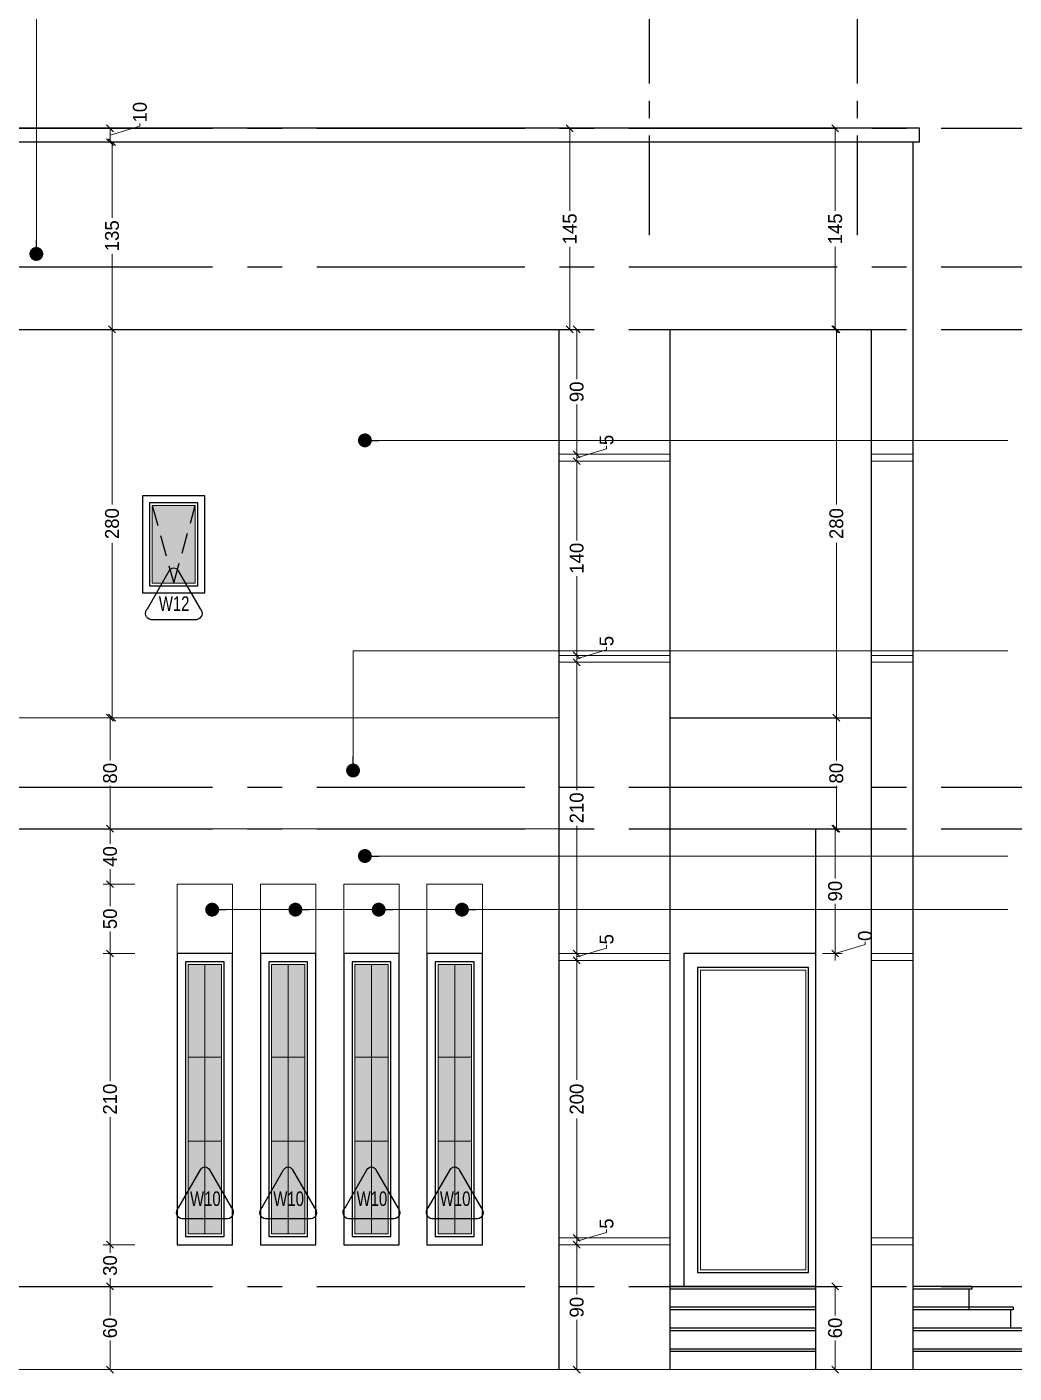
# Model space of a CAD drawing. Header units: centimetres. Extents: x 7997 to 116674, y 1017 to 13844.
# Drawn here: x 61559 to 62270, y 8886 to 9856 of the extents above; entities that cross this region are included whole.
import ezdxf

# ---------------------------------------------------------------- set-up
doc = ezdxf.new("R2010")
doc.units = ezdxf.units.CM
doc.header["$LTSCALE"] = 200
doc.header["$PDMODE"] = 2
doc.linetypes.add('A-106-Typical Floor Plan$0$HIDDEN', pattern=[0.375, 0.25, -0.125])
doc.linetypes.add('CENTER2', pattern=[1.125, 0.75, -0.125, 0.125, -0.125])
for name, color, linetype in [('AXIS', 9, 'CENTER2'), ('COL', 1, 'Continuous'), ('DIM', 11, 'Continuous'), ('STEP', 7, 'Continuous'), ('WIN', 6, 'Continuous')]:
    doc.layers.add(name, color=color, linetype=linetype)
for name, color, linetype, lineweight in [('HAT', 8, 'Continuous', 9), ('Level 10', 7, 'Continuous', 0), ('TEXT', 6, 'Continuous', 18), ('WALL', 3, 'Continuous', 25)]:
    doc.layers.add(name, color=color, linetype=linetype, lineweight=lineweight)
doc.styles.add('SWISS', font='swisscl.ttf')
doc.styles.add('T2', font='')
doc.styles.get('T2').set_extended_font_data('Elisia')
doc.dimstyles.new('NORMAL', dxfattribs={"dimtxt": 18, "dimasz": 5, "dimexe": 5, "dimexo": 5, "dimgap": 1, "dimtad": 0, "dimdec": 0, "dimdsep": 46, "dimtxsty": 'T2', "dimblk1": 'OBLIQUE', "dimblk2": 'OBLIQUE', "dimsah": 1, "dimcen": 0.09, "dimclrd": 4, "dimclre": 4, "dimclrt": 6, "dimadec": 0, "dimazin": 0, "dimtfac": 1, "dimtdec": 0, "dimtofl": 0, "dimtmove": 1, "dimatfit": 2, "dimldrblk": 'OPEN30', "dimfxl": 0, "dimtolj": 1, "dimtzin": 0, "dimlwd": 5, "dimlwe": 5, "dimarcsym": 0})
doc.dimstyles.new('NORMAL-1', dxfattribs={"dimtxt": 10, "dimasz": 5, "dimexe": 5, "dimexo": 5, "dimgap": 1, "dimtad": 0, "dimdec": 0, "dimdsep": 46, "dimtxsty": 'T2', "dimblk1": 'OBLIQUE', "dimblk2": 'OBLIQUE', "dimsah": 1, "dimcen": 0.09, "dimclrd": 4, "dimclre": 4, "dimclrt": 6, "dimadec": 0, "dimazin": 0, "dimtfac": 1, "dimtdec": 0, "dimtofl": 0, "dimtmove": 1, "dimatfit": 3, "dimldrblk": 'OPEN30', "dimfxl": 0, "dimtolj": 1, "dimtzin": 0, "dimlwd": 5, "dimlwe": 5, "dimarcsym": 0})

# ---------------------------------------------------------------- blocks, each defined once
blk = doc.blocks.new('_OBLIQUE')
at = {"color": 0, "linetype": 'ByBlock'}
blk.add_line((-0.5, -0.5), (0.5, 0.5), dxfattribs=at)
blk = doc.blocks.new('DOT')
at = {"color": 0, "linetype": 'ByBlock'}
blk.add_line((-0.5, 0), (-1, 0), dxfattribs=at)
at = {"color": 0, "linetype": 'ByBlock', "const_width": 0.5}
blk.add_lwpolyline([(-0.25, 0, 1), (0.25, 0, 1)], format="xyb", close=True, dxfattribs=at)
blk = doc.blocks.new('*D896')
at = {"layer": 'Defpoints', "color": 0, "ltscale": 150, "transparency": 16777216}
for p in [(62126.9, 8948.17), (62141.06, 8948.17), (62126.9, 8888.17)]:
    blk.add_point(p, dxfattribs=at)
at = {"layer": 'DIM', "color": 4, "lineweight": 5, "ltscale": 150, "transparency": 16777216}
for p, q in [((62131.9, 8948.17), (62146.06, 8948.17)), ((62141.06, 8948.17), (62141.06, 8927.26)), ((62141.06, 8888.17), (62141.06, 8909.07)), ((62131.9, 8888.17), (62146.06, 8888.17))]:
    blk.add_line(p, q, dxfattribs=at)
at = {"layer": 'DIM', "color": 4, "lineweight": 5, "ltscale": 150, "transparency": 16777216, "xscale": 5, "yscale": 5, "zscale": 5}
for p, rotation in [((62141.06, 8948.17), 90), ((62141.06, 8888.17), 270)]:
    blk.add_blockref('_OBLIQUE', p, dxfattribs=dict(at, rotation=rotation))
at = {"layer": 'DIM', "color": 6, "ltscale": 150, "transparency": 16777216, "insert": (62141.06, 8918.17), "char_height": 10, "attachment_point": 5, "rotation": 90, "style": 'T2'}
blk.add_mtext('\\A1;60', dxfattribs=at)
blk = doc.blocks.new('_Open30')
at = {"color": 0, "linetype": 'ByBlock', "lineweight": -2}
for p, q in [((-1, 0.27), (0, 0)), ((0, 0), (-1, -0.27)), ((0, 0), (-1, 0))]:
    blk.add_line(p, q, dxfattribs=at)
blk = doc.blocks.new('*D897')
at = {"layer": 'Defpoints', "color": 0, "ltscale": 150, "transparency": 16777216}
for p in [(62126.9, 9188.17), (62126.9, 9188.17), (62141.06, 9188.17)]:
    blk.add_point(p, dxfattribs=at)
at = {"layer": 'DIM', "color": 4, "lineweight": 5, "ltscale": 150, "transparency": 16777216}
for p, q in [((62141.06, 9188.17), (62162.56, 9194.62)), ((62141.06, 9188.17), (62141.06, 9193.17)), ((62162.56, 9194.62), (62162.56, 9196.62)), ((62131.9, 9188.17), (62146.06, 9188.17)), ((62131.9, 9188.17), (62146.06, 9188.17)), ((62141.06, 9188.17), (62141.06, 9183.17))]:
    blk.add_line(p, q, dxfattribs=at)
at = {"layer": 'DIM', "color": 4, "lineweight": 5, "ltscale": 150, "transparency": 16777216, "xscale": 5, "yscale": 5, "zscale": 5}
for rotation in [90, 270]:
    blk.add_blockref('_OBLIQUE', (62141.06, 9188.17), dxfattribs=dict(at, rotation=rotation))
at = {"layer": 'DIM', "color": 6, "ltscale": 150, "transparency": 16777216, "insert": (62162.56, 9200.95), "char_height": 10, "attachment_point": 5, "rotation": 90, "style": 'T2'}
blk.add_mtext('\\A1;0', dxfattribs=at)
blk = doc.blocks.new('*D898')
at = {"layer": 'Defpoints', "color": 0, "ltscale": 150, "transparency": 16777216}
for p in [(62126.9, 9278.17), (62141.06, 9278.17), (62126.9, 9188.17)]:
    blk.add_point(p, dxfattribs=at)
at = {"layer": 'DIM', "color": 4, "lineweight": 5, "ltscale": 150, "transparency": 16777216}
for p, q in [((62131.9, 9278.17), (62146.06, 9278.17)), ((62141.06, 9278.17), (62141.06, 9242.26)), ((62141.06, 9188.17), (62141.06, 9224.07)), ((62131.9, 9188.17), (62146.06, 9188.17))]:
    blk.add_line(p, q, dxfattribs=at)
at = {"layer": 'DIM', "color": 4, "lineweight": 5, "ltscale": 150, "transparency": 16777216, "xscale": 5, "yscale": 5, "zscale": 5}
for p, rotation in [((62141.06, 9278.17), 90), ((62141.06, 9188.17), 270)]:
    blk.add_blockref('_OBLIQUE', p, dxfattribs=dict(at, rotation=rotation))
at = {"layer": 'DIM', "color": 6, "ltscale": 150, "transparency": 16777216, "insert": (62141.06, 9233.17), "char_height": 10, "attachment_point": 5, "rotation": 90, "style": 'T2'}
blk.add_mtext('\\A1;90', dxfattribs=at)
blk = doc.blocks.new('*D899')
at = {"layer": 'Defpoints', "color": 0, "ltscale": 150, "transparency": 16777216}
for p in [(62141.92, 9358.17), (62141.92, 9358.17), (62126.9, 9278.17)]:
    blk.add_point(p, dxfattribs=at)
at = {"layer": 'DIM', "color": 4, "lineweight": 5, "ltscale": 150, "transparency": 16777216}
for p, q in [((62141.92, 9358.17), (62141.92, 9327.26)), ((62141.92, 9278.17), (62141.92, 9309.07)), ((62131.9, 9278.17), (62146.92, 9278.17))]:
    blk.add_line(p, q, dxfattribs=at)
at = {"layer": 'DIM', "color": 4, "lineweight": 5, "ltscale": 150, "transparency": 16777216, "xscale": 5, "yscale": 5, "zscale": 5}
for p, rotation in [((62141.92, 9358.17), 90), ((62141.92, 9278.17), 270)]:
    blk.add_blockref('_OBLIQUE', p, dxfattribs=dict(at, rotation=rotation))
at = {"layer": 'DIM', "color": 6, "ltscale": 150, "transparency": 16777216, "insert": (62141.92, 9318.17), "char_height": 10, "attachment_point": 5, "rotation": 90, "style": 'T2'}
blk.add_mtext('\\A1;80', dxfattribs=at)
blk = doc.blocks.new('*D900')
at = {"layer": 'Defpoints', "color": 0, "ltscale": 150, "transparency": 16777216}
for p in [(62141.92, 9638.17), (62141.92, 9638.17), (62141.92, 9358.17)]:
    blk.add_point(p, dxfattribs=at)
at = {"layer": 'DIM', "color": 4, "lineweight": 5, "ltscale": 150, "transparency": 16777216}
for p, q in [((62141.92, 9638.17), (62141.92, 9512.03)), ((62141.92, 9358.17), (62141.92, 9484.31))]:
    blk.add_line(p, q, dxfattribs=at)
at = {"layer": 'DIM', "color": 4, "lineweight": 5, "ltscale": 150, "transparency": 16777216, "xscale": 5, "yscale": 5, "zscale": 5}
for p, rotation in [((62141.92, 9638.17), 90), ((62141.92, 9358.17), 270)]:
    blk.add_blockref('_OBLIQUE', p, dxfattribs=dict(at, rotation=rotation))
at = {"layer": 'DIM', "color": 6, "ltscale": 150, "transparency": 16777216, "insert": (62141.92, 9498.17), "char_height": 10, "attachment_point": 5, "rotation": 90, "style": 'T2'}
blk.add_mtext('\\A1;280', dxfattribs=at)
blk = doc.blocks.new('*D901')
at = {"layer": 'Defpoints', "color": 0, "ltscale": 150, "transparency": 16777216}
for p in [(62141.06, 9783.17), (62141.06, 9783.17), (62141.92, 9638.17)]:
    blk.add_point(p, dxfattribs=at)
at = {"layer": 'DIM', "color": 4, "lineweight": 5, "ltscale": 150, "transparency": 16777216}
for p, q in [((62141.06, 9783.17), (62141.06, 9723.57)), ((62141.06, 9638.17), (62141.06, 9697.76)), ((62136.92, 9638.17), (62136.06, 9638.17))]:
    blk.add_line(p, q, dxfattribs=at)
at = {"layer": 'DIM', "color": 4, "lineweight": 5, "ltscale": 150, "transparency": 16777216, "xscale": 5, "yscale": 5, "zscale": 5}
for p, rotation in [((62141.06, 9783.17), 90), ((62141.06, 9638.17), 270)]:
    blk.add_blockref('_OBLIQUE', p, dxfattribs=dict(at, rotation=rotation))
at = {"layer": 'DIM', "color": 6, "ltscale": 150, "transparency": 16777216, "insert": (62141.06, 9710.67), "char_height": 10, "attachment_point": 5, "rotation": 90, "style": 'T2'}
blk.add_mtext('\\A1;145', dxfattribs=at)
blk = doc.blocks.new('*D902')
at = {"layer": 'Defpoints', "color": 0, "ltscale": 150, "transparency": 16777216}
for p in [(61618.57, 8948.17), (61641.43, 8948.17), (61641.43, 8888.17)]:
    blk.add_point(p, dxfattribs=at)
at = {"layer": 'DIM', "color": 4, "lineweight": 5, "ltscale": 150, "transparency": 16777216}
for p, q in [((61636.43, 8948.17), (61613.57, 8948.17)), ((61618.57, 8948.17), (61618.57, 8927.26)), ((61618.57, 8888.17), (61618.57, 8909.07)), ((61636.43, 8888.17), (61613.57, 8888.17))]:
    blk.add_line(p, q, dxfattribs=at)
at = {"layer": 'DIM', "color": 4, "lineweight": 5, "ltscale": 150, "transparency": 16777216, "xscale": 5, "yscale": 5, "zscale": 5}
for p, rotation in [((61618.57, 8948.17), 90), ((61618.57, 8888.17), 270)]:
    blk.add_blockref('_OBLIQUE', p, dxfattribs=dict(at, rotation=rotation))
at = {"layer": 'DIM', "color": 6, "ltscale": 150, "transparency": 16777216, "insert": (61618.57, 8918.17), "char_height": 10, "attachment_point": 5, "rotation": 90, "style": 'T2'}
blk.add_mtext('\\A1;60', dxfattribs=at)
blk = doc.blocks.new('*D903')
at = {"layer": 'Defpoints', "color": 0, "ltscale": 150, "transparency": 16777216}
for p in [(61618.57, 8978.17), (61641.43, 8978.17), (61641.43, 8948.17)]:
    blk.add_point(p, dxfattribs=at)
at = {"layer": 'DIM', "color": 4, "lineweight": 5, "ltscale": 150, "transparency": 16777216}
for p, q in [((61636.43, 8978.17), (61613.57, 8978.17)), ((61618.57, 8978.17), (61618.57, 8972.26)), ((61618.57, 8948.17), (61618.57, 8954.07)), ((61636.43, 8948.17), (61613.57, 8948.17))]:
    blk.add_line(p, q, dxfattribs=at)
at = {"layer": 'DIM', "color": 4, "lineweight": 5, "ltscale": 150, "transparency": 16777216, "xscale": 5, "yscale": 5, "zscale": 5}
for p, rotation in [((61618.57, 8978.17), 90), ((61618.57, 8948.17), 270)]:
    blk.add_blockref('_OBLIQUE', p, dxfattribs=dict(at, rotation=rotation))
at = {"layer": 'DIM', "color": 6, "ltscale": 150, "transparency": 16777216, "insert": (61618.57, 8963.17), "char_height": 10, "attachment_point": 5, "rotation": 90, "style": 'T2'}
blk.add_mtext('\\A1;30', dxfattribs=at)
blk = doc.blocks.new('*D904')
at = {"layer": 'Defpoints', "color": 0, "ltscale": 150, "transparency": 16777216}
for p in [(61618.57, 9188.17), (61641.43, 9188.17), (61641.43, 8978.17)]:
    blk.add_point(p, dxfattribs=at)
at = {"layer": 'DIM', "color": 4, "lineweight": 5, "ltscale": 150, "transparency": 16777216}
for p, q in [((61636.43, 9188.17), (61613.57, 9188.17)), ((61618.57, 9188.17), (61618.57, 9096.07)), ((61618.57, 8978.17), (61618.57, 9070.26)), ((61636.43, 8978.17), (61613.57, 8978.17))]:
    blk.add_line(p, q, dxfattribs=at)
at = {"layer": 'DIM', "color": 4, "lineweight": 5, "ltscale": 150, "transparency": 16777216, "xscale": 5, "yscale": 5, "zscale": 5}
for p, rotation in [((61618.57, 9188.17), 90), ((61618.57, 8978.17), 270)]:
    blk.add_blockref('_OBLIQUE', p, dxfattribs=dict(at, rotation=rotation))
at = {"layer": 'DIM', "color": 6, "ltscale": 150, "transparency": 16777216, "insert": (61618.57, 9083.17), "char_height": 10, "attachment_point": 5, "rotation": 90, "style": 'T2'}
blk.add_mtext('\\A1;210', dxfattribs=at)
blk = doc.blocks.new('*D905')
at = {"layer": 'Defpoints', "color": 0, "ltscale": 150, "transparency": 16777216}
for p in [(61618.57, 9238.17), (61641.43, 9238.17), (61641.43, 9188.17)]:
    blk.add_point(p, dxfattribs=at)
at = {"layer": 'DIM', "color": 4, "lineweight": 5, "ltscale": 150, "transparency": 16777216}
for p, q in [((61636.43, 9238.17), (61613.57, 9238.17)), ((61618.57, 9238.17), (61618.57, 9222.26)), ((61618.57, 9188.17), (61618.57, 9204.07)), ((61636.43, 9188.17), (61613.57, 9188.17))]:
    blk.add_line(p, q, dxfattribs=at)
at = {"layer": 'DIM', "color": 4, "lineweight": 5, "ltscale": 150, "transparency": 16777216, "xscale": 5, "yscale": 5, "zscale": 5}
for p, rotation in [((61618.57, 9238.17), 90), ((61618.57, 9188.17), 270)]:
    blk.add_blockref('_OBLIQUE', p, dxfattribs=dict(at, rotation=rotation))
at = {"layer": 'DIM', "color": 6, "ltscale": 150, "transparency": 16777216, "insert": (61618.57, 9213.17), "char_height": 10, "attachment_point": 5, "rotation": 90, "style": 'T2'}
blk.add_mtext('\\A1;50', dxfattribs=at)
blk = doc.blocks.new('*D906')
at = {"layer": 'Defpoints', "color": 0, "ltscale": 150, "transparency": 16777216}
for p in [(61618.57, 9278.17), (61618.57, 9278.17), (61641.43, 9238.17)]:
    blk.add_point(p, dxfattribs=at)
at = {"layer": 'DIM', "color": 4, "lineweight": 5, "ltscale": 150, "transparency": 16777216}
for p, q in [((61618.57, 9278.17), (61618.57, 9267.26)), ((61618.57, 9238.17), (61618.57, 9249.07)), ((61636.43, 9238.17), (61613.57, 9238.17))]:
    blk.add_line(p, q, dxfattribs=at)
at = {"layer": 'DIM', "color": 4, "lineweight": 5, "ltscale": 150, "transparency": 16777216, "xscale": 5, "yscale": 5, "zscale": 5}
for p, rotation in [((61618.57, 9278.17), 90), ((61618.57, 9238.17), 270)]:
    blk.add_blockref('_OBLIQUE', p, dxfattribs=dict(at, rotation=rotation))
at = {"layer": 'DIM', "color": 6, "ltscale": 150, "transparency": 16777216, "insert": (61618.57, 9258.17), "char_height": 10, "attachment_point": 5, "rotation": 90, "style": 'T2'}
blk.add_mtext('\\A1;40', dxfattribs=at)
blk = doc.blocks.new('*D907')
at = {"layer": 'Defpoints', "color": 0, "ltscale": 150, "transparency": 16777216}
for p in [(61618.57, 9358.17), (61620, 9358.17), (61618.57, 9278.17)]:
    blk.add_point(p, dxfattribs=at)
at = {"layer": 'DIM', "color": 4, "lineweight": 5, "ltscale": 150, "transparency": 16777216}
for p, q in [((61615, 9358.17), (61613.57, 9358.17)), ((61618.57, 9358.17), (61618.57, 9327.26)), ((61618.57, 9278.17), (61618.57, 9309.07))]:
    blk.add_line(p, q, dxfattribs=at)
at = {"layer": 'DIM', "color": 4, "lineweight": 5, "ltscale": 150, "transparency": 16777216, "xscale": 5, "yscale": 5, "zscale": 5}
for p, rotation in [((61618.57, 9358.17), 90), ((61618.57, 9278.17), 270)]:
    blk.add_blockref('_OBLIQUE', p, dxfattribs=dict(at, rotation=rotation))
at = {"layer": 'DIM', "color": 6, "ltscale": 150, "transparency": 16777216, "insert": (61618.57, 9318.17), "char_height": 10, "attachment_point": 5, "rotation": 90, "style": 'T2'}
blk.add_mtext('\\A1;80', dxfattribs=at)
blk = doc.blocks.new('*D908')
at = {"layer": 'Defpoints', "color": 0, "ltscale": 150, "transparency": 16777216}
for p in [(61620, 9638.17), (61620, 9638.17), (61620, 9358.17)]:
    blk.add_point(p, dxfattribs=at)
at = {"layer": 'DIM', "color": 4, "lineweight": 5, "ltscale": 150, "transparency": 16777216}
for p, q in [((61620, 9638.17), (61620, 9512.03)), ((61620, 9358.17), (61620, 9484.31))]:
    blk.add_line(p, q, dxfattribs=at)
at = {"layer": 'DIM', "color": 4, "lineweight": 5, "ltscale": 150, "transparency": 16777216, "xscale": 5, "yscale": 5, "zscale": 5}
for p, rotation in [((61620, 9638.17), 90), ((61620, 9358.17), 270)]:
    blk.add_blockref('_OBLIQUE', p, dxfattribs=dict(at, rotation=rotation))
at = {"layer": 'DIM', "color": 6, "ltscale": 150, "transparency": 16777216, "insert": (61620, 9498.17), "char_height": 10, "attachment_point": 5, "rotation": 90, "style": 'T2'}
blk.add_mtext('\\A1;280', dxfattribs=at)
blk = doc.blocks.new('*D909')
at = {"layer": 'Defpoints', "color": 0, "ltscale": 150, "transparency": 16777216}
for p in [(61618.57, 9773.17), (61620, 9773.17), (61620, 9638.17)]:
    blk.add_point(p, dxfattribs=at)
at = {"layer": 'DIM', "color": 4, "lineweight": 5, "ltscale": 150, "transparency": 16777216}
for p, q in [((61620, 9773.17), (61620, 9718.57)), ((61623.57, 9773.17), (61625, 9773.17)), ((61620, 9638.17), (61620, 9692.76))]:
    blk.add_line(p, q, dxfattribs=at)
at = {"layer": 'DIM', "color": 4, "lineweight": 5, "ltscale": 150, "transparency": 16777216, "xscale": 5, "yscale": 5, "zscale": 5}
for p, rotation in [((61620, 9773.17), 90), ((61620, 9638.17), 270)]:
    blk.add_blockref('_OBLIQUE', p, dxfattribs=dict(at, rotation=rotation))
at = {"layer": 'DIM', "color": 6, "ltscale": 150, "transparency": 16777216, "insert": (61620, 9705.67), "char_height": 10, "attachment_point": 5, "rotation": 90, "style": 'T2'}
blk.add_mtext('\\A1;135', dxfattribs=at)
blk = doc.blocks.new('*D910')
at = {"layer": 'Defpoints', "color": 0, "ltscale": 150, "transparency": 16777216}
for p in [(61618.57, 9783.17), (61618.57, 9783.17), (61618.57, 9773.17)]:
    blk.add_point(p, dxfattribs=at)
at = {"layer": 'DIM', "color": 4, "lineweight": 5, "ltscale": 150, "transparency": 16777216}
for p, q in [((61618.57, 9778.17), (61640.07, 9784.62)), ((61640.07, 9784.62), (61640.07, 9786.62)), ((61618.57, 9773.17), (61618.57, 9783.17))]:
    blk.add_line(p, q, dxfattribs=at)
at = {"layer": 'DIM', "color": 4, "lineweight": 5, "ltscale": 150, "transparency": 16777216, "xscale": 5, "yscale": 5, "zscale": 5}
for p, rotation in [((61618.57, 9783.17), 90), ((61618.57, 9773.17), 270)]:
    blk.add_blockref('_OBLIQUE', p, dxfattribs=dict(at, rotation=rotation))
at = {"layer": 'DIM', "color": 6, "ltscale": 150, "transparency": 16777216, "insert": (61640.07, 9794.76), "char_height": 10, "attachment_point": 5, "rotation": 90, "style": 'T2'}
blk.add_mtext('\\A1;10', dxfattribs=at)
blk = doc.blocks.new('*D915')
at = {"layer": 'Defpoints', "color": 0, "ltscale": 150, "transparency": 16777216}
for p in [(61941.9, 8978.17), (61954.82, 8978.17), (61941.9, 8888.17)]:
    blk.add_point(p, dxfattribs=at)
at = {"layer": 'DIM', "color": 4, "lineweight": 5, "ltscale": 150, "transparency": 16777216}
for p, q in [((61946.9, 8978.17), (61959.82, 8978.17)), ((61954.82, 8978.17), (61954.82, 8942.26)), ((61954.82, 8888.17), (61954.82, 8924.07)), ((61946.9, 8888.17), (61959.82, 8888.17))]:
    blk.add_line(p, q, dxfattribs=at)
at = {"layer": 'DIM', "color": 4, "lineweight": 5, "ltscale": 150, "transparency": 16777216, "xscale": 5, "yscale": 5, "zscale": 5}
for p, rotation in [((61954.82, 8978.17), 90), ((61954.82, 8888.17), 270)]:
    blk.add_blockref('_OBLIQUE', p, dxfattribs=dict(at, rotation=rotation))
at = {"layer": 'DIM', "color": 6, "ltscale": 150, "transparency": 16777216, "insert": (61954.82, 8933.17), "char_height": 10, "attachment_point": 5, "rotation": 90, "style": 'T2'}
blk.add_mtext('\\A1;90', dxfattribs=at)
blk = doc.blocks.new('*D916')
at = {"layer": 'Defpoints', "color": 0, "ltscale": 150, "transparency": 16777216}
for p in [(61941.9, 8983.17), (61941.9, 8978.17), (61954.82, 8983.17)]:
    blk.add_point(p, dxfattribs=at)
at = {"layer": 'DIM', "color": 4, "lineweight": 5, "ltscale": 150, "transparency": 16777216}
for p, q in [((61976.32, 8987.12), (61976.32, 8989.12)), ((61946.9, 8983.17), (61959.82, 8983.17)), ((61946.9, 8978.17), (61959.82, 8978.17)), ((61954.82, 8980.67), (61976.32, 8987.12)), ((61954.82, 8978.17), (61954.82, 8983.17))]:
    blk.add_line(p, q, dxfattribs=at)
at = {"layer": 'DIM', "color": 4, "lineweight": 5, "ltscale": 150, "transparency": 16777216, "xscale": 5, "yscale": 5, "zscale": 5}
for p, rotation in [((61954.82, 8983.17), 90), ((61954.82, 8978.17), 270)]:
    blk.add_blockref('_OBLIQUE', p, dxfattribs=dict(at, rotation=rotation))
at = {"layer": 'DIM', "color": 6, "ltscale": 150, "transparency": 16777216, "insert": (61976.32, 8993.45), "char_height": 10, "attachment_point": 5, "rotation": 90, "style": 'T2'}
blk.add_mtext('\\A1;5', dxfattribs=at)
blk = doc.blocks.new('*D917')
at = {"layer": 'Defpoints', "color": 0, "ltscale": 150, "transparency": 16777216}
for p in [(61941.9, 9183.17), (61954.82, 9183.17), (61941.9, 8983.17)]:
    blk.add_point(p, dxfattribs=at)
at = {"layer": 'DIM', "color": 4, "lineweight": 5, "ltscale": 150, "transparency": 16777216}
for p, q in [((61946.9, 9183.17), (61959.82, 9183.17)), ((61954.82, 9183.17), (61954.82, 9097.03)), ((61954.82, 8983.17), (61954.82, 9069.31)), ((61946.9, 8983.17), (61959.82, 8983.17))]:
    blk.add_line(p, q, dxfattribs=at)
at = {"layer": 'DIM', "color": 4, "lineweight": 5, "ltscale": 150, "transparency": 16777216, "xscale": 5, "yscale": 5, "zscale": 5}
for p, rotation in [((61954.82, 9183.17), 90), ((61954.82, 8983.17), 270)]:
    blk.add_blockref('_OBLIQUE', p, dxfattribs=dict(at, rotation=rotation))
at = {"layer": 'DIM', "color": 6, "ltscale": 150, "transparency": 16777216, "insert": (61954.82, 9083.17), "char_height": 10, "attachment_point": 5, "rotation": 90, "style": 'T2'}
blk.add_mtext('\\A1;200', dxfattribs=at)
blk = doc.blocks.new('*D918')
at = {"layer": 'Defpoints', "color": 0, "ltscale": 150, "transparency": 16777216}
for p in [(61941.9, 9188.17), (61941.9, 9183.17), (61954.82, 9188.17)]:
    blk.add_point(p, dxfattribs=at)
at = {"layer": 'DIM', "color": 4, "lineweight": 5, "ltscale": 150, "transparency": 16777216}
for p, q in [((61954.82, 9185.67), (61976.32, 9192.12)), ((61976.32, 9192.12), (61976.32, 9194.12)), ((61946.9, 9188.17), (61959.82, 9188.17)), ((61946.9, 9183.17), (61959.82, 9183.17)), ((61954.82, 9183.17), (61954.82, 9188.17))]:
    blk.add_line(p, q, dxfattribs=at)
at = {"layer": 'DIM', "color": 4, "lineweight": 5, "ltscale": 150, "transparency": 16777216, "xscale": 5, "yscale": 5, "zscale": 5}
for p, rotation in [((61954.82, 9188.17), 90), ((61954.82, 9183.17), 270)]:
    blk.add_blockref('_OBLIQUE', p, dxfattribs=dict(at, rotation=rotation))
at = {"layer": 'DIM', "color": 6, "ltscale": 150, "transparency": 16777216, "insert": (61976.32, 9198.45), "char_height": 10, "attachment_point": 5, "rotation": 90, "style": 'T2'}
blk.add_mtext('\\A1;5', dxfattribs=at)
blk = doc.blocks.new('*D919')
at = {"layer": 'Defpoints', "color": 0, "ltscale": 150, "transparency": 16777216}
for p in [(61941.9, 9398.17), (61954.82, 9398.17), (61941.9, 9188.17)]:
    blk.add_point(p, dxfattribs=at)
at = {"layer": 'DIM', "color": 4, "lineweight": 5, "ltscale": 150, "transparency": 16777216}
for p, q in [((61946.9, 9398.17), (61959.82, 9398.17)), ((61954.82, 9398.17), (61954.82, 9306.07)), ((61954.82, 9188.17), (61954.82, 9280.26)), ((61946.9, 9188.17), (61959.82, 9188.17))]:
    blk.add_line(p, q, dxfattribs=at)
at = {"layer": 'DIM', "color": 4, "lineweight": 5, "ltscale": 150, "transparency": 16777216, "xscale": 5, "yscale": 5, "zscale": 5}
for p, rotation in [((61954.82, 9398.17), 90), ((61954.82, 9188.17), 270)]:
    blk.add_blockref('_OBLIQUE', p, dxfattribs=dict(at, rotation=rotation))
at = {"layer": 'DIM', "color": 6, "ltscale": 150, "transparency": 16777216, "insert": (61954.82, 9293.17), "char_height": 10, "attachment_point": 5, "rotation": 90, "style": 'T2'}
blk.add_mtext('\\A1;210', dxfattribs=at)
blk = doc.blocks.new('*D920')
at = {"layer": 'Defpoints', "color": 0, "ltscale": 150, "transparency": 16777216}
for p in [(61941.9, 9403.17), (61941.9, 9398.17), (61954.82, 9403.17)]:
    blk.add_point(p, dxfattribs=at)
at = {"layer": 'DIM', "color": 4, "lineweight": 5, "ltscale": 150, "transparency": 16777216}
for p, q in [((61954.82, 9400.67), (61976.32, 9407.12)), ((61976.32, 9407.12), (61976.32, 9409.12)), ((61946.9, 9403.17), (61959.82, 9403.17)), ((61946.9, 9398.17), (61959.82, 9398.17)), ((61954.82, 9398.17), (61954.82, 9403.17))]:
    blk.add_line(p, q, dxfattribs=at)
at = {"layer": 'DIM', "color": 4, "lineweight": 5, "ltscale": 150, "transparency": 16777216, "xscale": 5, "yscale": 5, "zscale": 5}
for p, rotation in [((61954.82, 9403.17), 90), ((61954.82, 9398.17), 270)]:
    blk.add_blockref('_OBLIQUE', p, dxfattribs=dict(at, rotation=rotation))
at = {"layer": 'DIM', "color": 6, "ltscale": 150, "transparency": 16777216, "insert": (61976.32, 9413.45), "char_height": 10, "attachment_point": 5, "rotation": 90, "style": 'T2'}
blk.add_mtext('\\A1;5', dxfattribs=at)
blk = doc.blocks.new('*D921')
at = {"layer": 'Defpoints', "color": 0, "ltscale": 150, "transparency": 16777216}
for p in [(61941.9, 9543.17), (61954.82, 9543.17), (61941.9, 9403.17)]:
    blk.add_point(p, dxfattribs=at)
at = {"layer": 'DIM', "color": 4, "lineweight": 5, "ltscale": 150, "transparency": 16777216}
for p, q in [((61946.9, 9543.17), (61959.82, 9543.17)), ((61954.82, 9543.17), (61954.82, 9486.07)), ((61954.82, 9403.17), (61954.82, 9460.26)), ((61946.9, 9403.17), (61959.82, 9403.17))]:
    blk.add_line(p, q, dxfattribs=at)
at = {"layer": 'DIM', "color": 4, "lineweight": 5, "ltscale": 150, "transparency": 16777216, "xscale": 5, "yscale": 5, "zscale": 5}
for p, rotation in [((61954.82, 9543.17), 90), ((61954.82, 9403.17), 270)]:
    blk.add_blockref('_OBLIQUE', p, dxfattribs=dict(at, rotation=rotation))
at = {"layer": 'DIM', "color": 6, "ltscale": 150, "transparency": 16777216, "insert": (61954.82, 9473.17), "char_height": 10, "attachment_point": 5, "rotation": 90, "style": 'T2'}
blk.add_mtext('\\A1;140', dxfattribs=at)
blk = doc.blocks.new('*D922')
at = {"layer": 'Defpoints', "color": 0, "ltscale": 150, "transparency": 16777216}
for p in [(61941.9, 9548.17), (61941.9, 9543.17), (61954.82, 9548.17)]:
    blk.add_point(p, dxfattribs=at)
at = {"layer": 'DIM', "color": 4, "lineweight": 5, "ltscale": 150, "transparency": 16777216}
for p, q in [((61954.82, 9545.67), (61976.32, 9552.12)), ((61976.32, 9552.12), (61976.32, 9554.12)), ((61946.9, 9548.17), (61959.82, 9548.17)), ((61946.9, 9543.17), (61959.82, 9543.17)), ((61954.82, 9543.17), (61954.82, 9548.17))]:
    blk.add_line(p, q, dxfattribs=at)
at = {"layer": 'DIM', "color": 4, "lineweight": 5, "ltscale": 150, "transparency": 16777216, "xscale": 5, "yscale": 5, "zscale": 5}
for p, rotation in [((61954.82, 9548.17), 90), ((61954.82, 9543.17), 270)]:
    blk.add_blockref('_OBLIQUE', p, dxfattribs=dict(at, rotation=rotation))
at = {"layer": 'DIM', "color": 6, "ltscale": 150, "transparency": 16777216, "insert": (61976.32, 9558.45), "char_height": 10, "attachment_point": 5, "rotation": 90, "style": 'T2'}
blk.add_mtext('\\A1;5', dxfattribs=at)
blk = doc.blocks.new('*D923')
at = {"layer": 'Defpoints', "color": 0, "ltscale": 150, "transparency": 16777216}
for p in [(61941.9, 9638.17), (61954.82, 9638.17), (61941.9, 9548.17)]:
    blk.add_point(p, dxfattribs=at)
at = {"layer": 'DIM', "color": 4, "lineweight": 5, "ltscale": 150, "transparency": 16777216}
for p, q in [((61946.9, 9638.17), (61959.82, 9638.17)), ((61954.82, 9638.17), (61954.82, 9602.26)), ((61954.82, 9548.17), (61954.82, 9584.07)), ((61946.9, 9548.17), (61959.82, 9548.17))]:
    blk.add_line(p, q, dxfattribs=at)
at = {"layer": 'DIM', "color": 4, "lineweight": 5, "ltscale": 150, "transparency": 16777216, "xscale": 5, "yscale": 5, "zscale": 5}
for p, rotation in [((61954.82, 9638.17), 90), ((61954.82, 9548.17), 270)]:
    blk.add_blockref('_OBLIQUE', p, dxfattribs=dict(at, rotation=rotation))
at = {"layer": 'DIM', "color": 6, "ltscale": 150, "transparency": 16777216, "insert": (61954.82, 9593.17), "char_height": 10, "attachment_point": 5, "rotation": 90, "style": 'T2'}
blk.add_mtext('\\A1;90', dxfattribs=at)
blk = doc.blocks.new('*D924')
at = {"layer": 'Defpoints', "color": 0, "ltscale": 150, "transparency": 16777216}
for p in [(61949.82, 9783.17), (61949.82, 9783.17), (61941.9, 9638.17)]:
    blk.add_point(p, dxfattribs=at)
at = {"layer": 'DIM', "color": 4, "lineweight": 5, "ltscale": 150, "transparency": 16777216}
for p, q in [((61949.82, 9783.17), (61949.82, 9723.57)), ((61949.82, 9638.17), (61949.82, 9697.76)), ((61946.9, 9638.17), (61954.82, 9638.17))]:
    blk.add_line(p, q, dxfattribs=at)
at = {"layer": 'DIM', "color": 4, "lineweight": 5, "ltscale": 150, "transparency": 16777216, "xscale": 5, "yscale": 5, "zscale": 5}
for p, rotation in [((61949.82, 9783.17), 90), ((61949.82, 9638.17), 270)]:
    blk.add_blockref('_OBLIQUE', p, dxfattribs=dict(at, rotation=rotation))
at = {"layer": 'DIM', "color": 6, "ltscale": 150, "transparency": 16777216, "insert": (61949.82, 9710.67), "char_height": 10, "attachment_point": 5, "rotation": 90, "style": 'T2'}
blk.add_mtext('\\A1;145', dxfattribs=at)

msp = doc.modelspace()

# ---------------------------------------------------------------- hatches: boundary and pattern name
at = {"layer": 'WALL'}
h = msp.add_hatch(color=5, dxfattribs=at)
h.set_gradient(color1=(0, 0, 255), one_color=1, tint=1, name='INVHEMISPHERICAL')
h.paths.add_polyline_path([(61648.8975, 9455.1685), (61679.8975, 9455.1685), (61679.8975, 9511.1685), (61648.8975, 9511.1685)])
h = msp.add_hatch(color=5, dxfattribs=at)
h.set_gradient(color1=(0, 0, 255), one_color=1, tint=1, name='INVHEMISPHERICAL')
h.paths.add_polyline_path([(61698.8975, 9180.1685), (61674.8975, 9180.1685), (61674.8975, 8986.1685), (61698.8975, 8986.1685)])
h = msp.add_hatch(color=5, dxfattribs=at)
h.set_gradient(color1=(0, 0, 255), one_color=1, tint=1, name='INVHEMISPHERICAL')
h.paths.add_polyline_path([(61758.8975, 9180.1685), (61734.8975, 9180.1685), (61734.8975, 8986.1685), (61758.8975, 8986.1685)])
h = msp.add_hatch(color=5, dxfattribs=at)
h.set_gradient(color1=(0, 0, 255), one_color=1, tint=1, name='INVHEMISPHERICAL')
h.paths.add_polyline_path([(61818.8975, 9180.1685), (61794.8975, 9180.1685), (61794.8975, 8986.1685), (61818.8975, 8986.1685)])
h = msp.add_hatch(color=5, dxfattribs=at)
h.set_gradient(color1=(0, 0, 255), one_color=1, tint=1, name='INVHEMISPHERICAL')
h.paths.add_polyline_path([(61878.8975, 9180.1685), (61854.8975, 9180.1685), (61854.8975, 8986.1685), (61878.8975, 8986.1685)])

# ---------------------------------------------------------------- linework, layer by layer
at = {"layer": 'AXIS', "ltscale": 0.5}
for p, q in [((62006.8975, 10115.396), (62006.8975, 9706.0325)), ((62156.8975, 10115.396), (62156.8975, 9706.0325))]:
    msp.add_line(p, q, dxfattribs=at)
at = {"layer": 'AXIS'}
for p, q in [((60417.4742, 9783.1685), (62658.1136, 9783.1685)), ((60417.4742, 9683.1685), (62658.1136, 9683.1685)), ((60417.4742, 9638.1685), (62658.1136, 9638.1685)), ((60417.4742, 9308.1685), (62658.1136, 9308.1685)), ((60417.4742, 9278.1685), (62658.1136, 9278.1685)), ((60417.4742, 8948.1685), (62658.1136, 8948.1685))]:
    msp.add_line(p, q, dxfattribs=at)
at = {"layer": 'COL', "ltscale": 150}
for p, q in [((62201.8975, 9783.1685), (61241.8975, 9783.1685)), ((62201.8975, 9773.1685), (62201.8975, 9783.1685)), ((62201.8975, 9773.1685), (61241.8975, 9773.1685)), ((62196.8975, 9773.1685), (62196.8975, 8888.1685)), ((61526.8975, 9638.1685), (61941.8975, 9638.1685)), ((61941.8975, 9638.1685), (61941.8975, 8888.1685)), ((62021.8975, 9638.1685), (62166.8975, 9638.1685)), ((62021.8975, 9638.1685), (62021.8975, 8888.1685)), ((62166.8975, 9638.1685), (62166.8975, 8888.1685))]:
    msp.add_line(p, q, dxfattribs=at)
at = {"layer": 'HAT', "ltscale": 150}
for p, q in [((62021.8975, 9548.1685), (61941.8975, 9548.1685)), ((62021.8975, 9543.1685), (61941.8975, 9543.1685)), ((62196.8975, 9548.1685), (62166.8975, 9548.1685)), ((62196.8975, 9543.1685), (62166.8975, 9543.1685)), ((62021.8975, 9403.1685), (61941.8975, 9403.1685)), ((62021.8975, 9398.1685), (61941.8975, 9398.1685)), ((62196.8975, 9403.1685), (62166.8975, 9403.1685)), ((62196.8975, 9398.1685), (62166.8975, 9398.1685)), ((62021.8975, 9188.1685), (61941.8975, 9188.1685)), ((62021.8975, 9183.1685), (61941.8975, 9183.1685)), ((62196.8975, 9188.1685), (62166.8975, 9188.1685)), ((62196.8975, 9183.1685), (62166.8975, 9183.1685)), ((61686.8975, 8986.1685), (61686.8975, 9180.1685)), ((61746.8975, 8986.1685), (61746.8975, 9180.1685)), ((61806.8975, 8986.1685), (61806.8975, 9180.1685)), ((61866.8975, 8986.1685), (61866.8975, 9180.1685)), ((61674.8975, 9113.5018), (61698.8975, 9113.5018)), ((61734.8975, 9113.5018), (61758.8975, 9113.5018)), ((61794.8975, 9113.5018), (61818.8975, 9113.5018)), ((61854.8975, 9113.5018), (61878.8975, 9113.5018)), ((61674.8975, 9052.8351), (61698.8975, 9052.8351)), ((61734.8975, 9052.8351), (61758.8975, 9052.8351)), ((61794.8975, 9052.8351), (61818.8975, 9052.8351)), ((61854.8975, 9052.8351), (61878.8975, 9052.8351)), ((62021.8975, 8983.1685), (61941.8975, 8983.1685)), ((62021.8975, 8978.1685), (61941.8975, 8978.1685)), ((62196.8975, 8983.1685), (62166.8975, 8983.1685)), ((62196.8975, 8978.1685), (62166.8975, 8978.1685))]:
    msp.add_line(p, q, dxfattribs=at)
at = {"layer": 'HAT'}
for p, q in [((61941.8975, 9358.1685), (61526.8975, 9358.1685)), ((61941.8975, 9278.1685), (61526.8975, 9278.1685))]:
    msp.add_line(p, q, dxfattribs=at)
for points in [[(61648.8975, 9455.1685), (61679.8975, 9455.1685), (61679.8975, 9511.1685), (61648.8975, 9511.1685)], [(61706.8975, 9238.1685), (61666.8975, 9238.1685), (61666.8975, 9188.1685), (61706.8975, 9188.1685)], [(61766.8975, 9238.1685), (61726.8975, 9238.1685), (61726.8975, 9188.1685), (61766.8975, 9188.1685)], [(61826.8975, 9238.1685), (61786.8975, 9238.1685), (61786.8975, 9188.1685), (61826.8975, 9188.1685)], [(61886.8975, 9238.1685), (61846.8975, 9238.1685), (61846.8975, 9188.1685), (61886.8975, 9188.1685)], [(61698.8975, 9180.1685), (61674.8975, 9180.1685), (61674.8975, 8986.1685), (61698.8975, 8986.1685)], [(61758.8975, 9180.1685), (61734.8975, 9180.1685), (61734.8975, 8986.1685), (61758.8975, 8986.1685)], [(61818.8975, 9180.1685), (61794.8975, 9180.1685), (61794.8975, 8986.1685), (61818.8975, 8986.1685)], [(61878.8975, 9180.1685), (61854.8975, 9180.1685), (61854.8975, 8986.1685), (61878.8975, 8986.1685)]]:
    msp.add_lwpolyline(points, close=True, dxfattribs=at)
at = {"layer": 'HAT', "ltscale": 150}
msp.add_lwpolyline([(62043.8975, 8960.1685), (62119.8975, 8960.1685), (62119.8975, 9176.1685), (62043.8975, 9176.1685)], close=True, dxfattribs=at)
at = {"layer": 'Level 10'}
msp.add_line((60417.4742, 8888.1685), (62658.1136, 8888.1685), dxfattribs=at)
at = {"layer": 'STEP'}
for p, q in [((62126.8975, 8948.1685), (62021.8975, 8948.1685)), ((62126.8975, 8946.1685), (62021.8975, 8946.1685)), ((62239.3975, 8948.1685), (62196.8975, 8948.1685)), ((62239.3975, 8946.1685), (62196.8975, 8946.1685)), ((62237.3975, 8946.1685), (62237.3975, 8931.1685)), ((62239.3975, 8948.1685), (62239.3975, 8946.1685)), ((62126.8975, 8933.1685), (62021.8975, 8933.1685)), ((62126.8975, 8931.1685), (62021.8975, 8931.1685)), ((62269.3975, 8933.1685), (62196.8975, 8933.1685)), ((62267.3975, 8931.1685), (62196.8975, 8931.1685)), ((62267.3975, 8931.1685), (62267.3975, 8918.1685)), ((62269.3975, 8931.1685), (62267.3975, 8931.1685)), ((62269.3975, 8933.1685), (62269.3975, 8931.1685)), ((62126.8975, 8918.1685), (62021.8975, 8918.1685)), ((62126.8975, 8916.1685), (62021.8975, 8916.1685)), ((62299.3975, 8918.1685), (62196.8975, 8918.1685)), ((62297.3975, 8916.1685), (62196.8975, 8916.1685)), ((62021.8975, 8903.1685), (62126.8975, 8903.1685)), ((62126.8975, 8901.1685), (62021.8975, 8901.1685)), ((62196.8975, 8903.1685), (62329.3975, 8903.1685)), ((62327.3975, 8901.1685), (62196.8975, 8901.1685))]:
    msp.add_line(p, q, dxfattribs=at)
for points in [[(61661.2249, 9464.0711, -0.64981449), (61667.6849, 9464.2104), (61683.5358, 9436.756, -0.61363207), (61680.8994, 9428.833), (61648.0909, 9428.833, -0.61363207), (61645.4545, 9436.756)], [(61683.637, 9032.0899, -0.64981449), (61690.097, 9032.2292), (61705.9478, 9004.7748, -0.61363207), (61703.3114, 8996.8518), (61670.503, 8996.8518, -0.61363207), (61667.8666, 9004.7748)], [(61743.637, 9032.0899, -0.64981449), (61750.097, 9032.2292), (61765.9478, 9004.7748, -0.61363207), (61763.3114, 8996.8518), (61730.503, 8996.8518, -0.61363207), (61727.8666, 9004.7748)], [(61803.637, 9032.0899, -0.64981449), (61810.097, 9032.2292), (61825.9478, 9004.7748, -0.61363207), (61823.3114, 8996.8518), (61790.503, 8996.8518, -0.61363207), (61787.8666, 9004.7748)], [(61863.637, 9032.0899, -0.64981449), (61870.097, 9032.2292), (61885.9478, 9004.7748, -0.61363207), (61883.3114, 8996.8518), (61850.503, 8996.8518, -0.61363207), (61847.8666, 9004.7748)]]:
    msp.add_lwpolyline(points, format="xyb", close=True, dxfattribs=at)
at = {"layer": 'WALL', "ltscale": 150}
for p, q in [((62021.8975, 9358.1685), (62166.8975, 9358.1685)), ((62021.8975, 9278.1685), (62166.8975, 9278.1685)), ((62126.8975, 9278.1685), (62126.8975, 8888.1685))]:
    msp.add_line(p, q, dxfattribs=at)
at = {"layer": 'WALL'}
msp.add_lwpolyline([(61641.8975, 9448.1685), (61686.8975, 9448.1685), (61686.8975, 9518.1685), (61641.8975, 9518.1685)], close=True, dxfattribs=at)
at = {"layer": 'WALL', "color": 8, "linetype": 'A-106-Typical Floor Plan$0$HIDDEN', "ltscale": 0.3}
msp.add_lwpolyline([(61648.8975, 9511.1685), (61664.3975, 9455.1685), (61679.8975, 9511.1685)], dxfattribs=at)
at = {"layer": 'WALL', "ltscale": 150}
for points in [[(61706.8975, 9188.1685), (61666.8975, 9188.1685), (61666.8975, 8978.1685), (61706.8975, 8978.1685)], [(61766.8975, 9188.1685), (61726.8975, 9188.1685), (61726.8975, 8978.1685), (61766.8975, 8978.1685)], [(61826.8975, 9188.1685), (61786.8975, 9188.1685), (61786.8975, 8978.1685), (61826.8975, 8978.1685)], [(61886.8975, 9188.1685), (61846.8975, 9188.1685), (61846.8975, 8978.1685), (61886.8975, 8978.1685)]]:
    msp.add_lwpolyline(points, close=True, dxfattribs=at)
at = {"layer": 'WIN'}
msp.add_lwpolyline([(61646.8975, 9453.1685), (61681.8975, 9453.1685), (61681.8975, 9513.1685), (61646.8975, 9513.1685)], close=True, dxfattribs=at)
at = {"layer": 'WIN', "ltscale": 150}
for points in [[(61700.8975, 9182.1685), (61672.8975, 9182.1685), (61672.8975, 8984.1685), (61700.8975, 8984.1685)], [(61760.8975, 9182.1685), (61732.8975, 9182.1685), (61732.8975, 8984.1685), (61760.8975, 8984.1685)], [(61820.8975, 9182.1685), (61792.8975, 9182.1685), (61792.8975, 8984.1685), (61820.8975, 8984.1685)], [(61880.8975, 9182.1685), (61852.8975, 9182.1685), (61852.8975, 8984.1685), (61880.8975, 8984.1685)], [(62041.8975, 8958.1685), (62121.8975, 8958.1685), (62121.8975, 9178.1685), (62041.8975, 9178.1685)]]:
    msp.add_lwpolyline(points, close=True, dxfattribs=at)
msp.add_lwpolyline([(62126.8975, 9188.1685), (62031.8975, 9188.1685), (62031.8975, 8948.1685), (62126.8975, 8948.1685)], dxfattribs=at)

# ---------------------------------------------------------------- texts
at = {"layer": 'TEXT', "style": 'SWISS'}
for s, p in [('W12', (61653.7109, 9435.207)), ('W10', (61676.2299, 9006.1656)), ('W10', (61736.2299, 9006.1656)), ('W10', (61796.2299, 9006.1656)), ('W10', (61856.2299, 9006.1656))]:
    msp.add_text(s, height=10.45094, dxfattribs=at).set_placement(p)

# ---------------------------------------------------------------- dimensions: what is measured, and where the dimension line sits
at = {"layer": 'DIM', "ltscale": 150}
for base, p1, p2, picture, middle in [((61618.5693, 9783.1685), (61618.5693, 9773.1685), (61618.5693, 9783.1685), '*D910', (61640.0693, 9787.6185)), ((61949.824, 9783.1685), (61941.8975, 9638.1685), (61949.824, 9783.1685), '*D924', (61949.824, 9710.6685)), ((62141.0587, 9783.1685), (62141.92, 9638.1685), (62141.0587, 9783.1685), '*D901', (62141.0587, 9710.6685)), ((61619.9979, 9773.1685), (61619.9979, 9638.1685), (61618.5693, 9773.1685), '*D909', (61619.9979, 9705.6685)), ((61619.9979, 9638.1685), (61619.9979, 9358.1685), (61619.9979, 9638.1685), '*D908', (61619.9979, 9498.1685)), ((61954.824, 9638.1685), (61941.8975, 9548.1685), (61941.8975, 9638.1685), '*D923', (61954.824, 9593.1685)), ((62141.92, 9638.1685), (62141.92, 9358.1685), (62141.92, 9638.1685), '*D900', (62141.92, 9498.1685)), ((61954.824, 9548.1685), (61941.8975, 9543.1685), (61941.8975, 9548.1685), '*D922', (61976.324, 9555.1185)), ((61954.824, 9543.1685), (61941.8975, 9403.1685), (61941.8975, 9543.1685), '*D921', (61954.824, 9473.1685)), ((61954.824, 9403.1685), (61941.8975, 9398.1685), (61941.8975, 9403.1685), '*D920', (61976.324, 9410.1185)), ((61954.824, 9398.1685), (61941.8975, 9188.1685), (61941.8975, 9398.1685), '*D919', (61954.824, 9293.1685)), ((61618.5693, 9358.1685), (61618.5693, 9278.1685), (61619.9979, 9358.1685), '*D907', (61618.5693, 9318.1685)), ((62141.92, 9358.1685), (62126.8975, 9278.1685), (62141.92, 9358.1685), '*D899', (62141.92, 9318.1685)), ((61618.5693, 9278.1685), (61641.4305, 9238.1685), (61618.5693, 9278.1685), '*D906', (61618.5693, 9258.1685)), ((62141.0587, 9278.1685), (62126.8975, 9188.1685), (62126.8975, 9278.1685), '*D898', (62141.0587, 9233.1685)), ((61618.5693, 9238.1685), (61641.4305, 9188.1685), (61641.4305, 9238.1685), '*D905', (61618.5693, 9213.1685)), ((61954.824, 9188.1685), (61941.8975, 9183.1685), (61941.8975, 9188.1685), '*D918', (61976.324, 9195.1185)), ((62141.0587058924, 9188.1684676224), (62126.8975058188, 9188.1684676224), (62126.8975058188, 9188.1684676224), '*D897', (62162.5587058924, 9197.6184676223)), ((61618.5693, 9188.1685), (61641.4305, 8978.1685), (61641.4305, 9188.1685), '*D904', (61618.5693, 9083.1685)), ((61954.824, 9183.1685), (61941.8975, 8983.1685), (61941.8975, 9183.1685), '*D917', (61954.824, 9083.1685)), ((61954.824, 8983.1685), (61941.8975, 8978.1685), (61941.8975, 8983.1685), '*D916', (61976.324, 8990.1185)), ((61618.5693, 8978.1685), (61641.4305, 8948.1685), (61641.4305, 8978.1685), '*D903', (61618.5693, 8963.1685)), ((61954.824, 8978.1685), (61941.8975, 8888.1685), (61941.8975, 8978.1685), '*D915', (61954.824, 8933.1685)), ((61618.5693, 8948.1685), (61641.4305, 8888.1685), (61641.4305, 8948.1685), '*D902', (61618.5693, 8918.1685)), ((62141.0587, 8948.1685), (62126.8975, 8888.1685), (62126.8975, 8948.1685), '*D896', (62141.0587, 8918.1685))]:
    dim = msp.add_linear_dim(base=base, p1=p1, p2=p2, angle=90, dimstyle='NORMAL-1', dxfattribs=at)
    dim.commit()
    dim.dimension.update_dxf_attribs({"geometry": picture, "text_midpoint": middle})

# ---------------------------------------------------------------- leaders
at = {"layer": 'COL', "ltscale": 1.5}
for points, override in [([(61565.4346, 9692.589), (61565.4346, 9910.395), (61797.1862, 9910.395)], {"dimasz": 10, "dimgap": 1, "dimtad": 0, "dimldrblk": 'DOT'}), ([(61802.1874, 9558.1755), (62265.5514, 9558.1755)], {"dimasz": 10, "dimldrblk": 'DOT'}), ([(61793.6624, 9320.1292), (61793.6624, 9406.511), (62265.5514, 9406.511)], {"dimasz": 10, "dimldrblk": 'DOT'}), ([(61802.1874, 9258.4798), (62265.5514, 9258.4798)], {"dimasz": 10, "dimldrblk": 'DOT'}), ([(61692.123, 9219.8072), (62265.5514, 9219.8072)], {"dimasz": 10, "dimldrblk": 'DOT'}), ([(61752.123, 9219.8072), (62265.5514, 9219.8072)], {"dimasz": 10, "dimldrblk": 'DOT'}), ([(61812.123, 9219.8072), (62265.5514, 9219.8072)], {"dimasz": 10, "dimldrblk": 'DOT'}), ([(61872.123, 9219.8072), (62265.5514, 9219.8072)], {"dimasz": 10, "dimldrblk": 'DOT'})]:
    msp.add_leader(points, dimstyle='NORMAL', override=override, dxfattribs=at)

doc.saveas('drawing.dxf')
